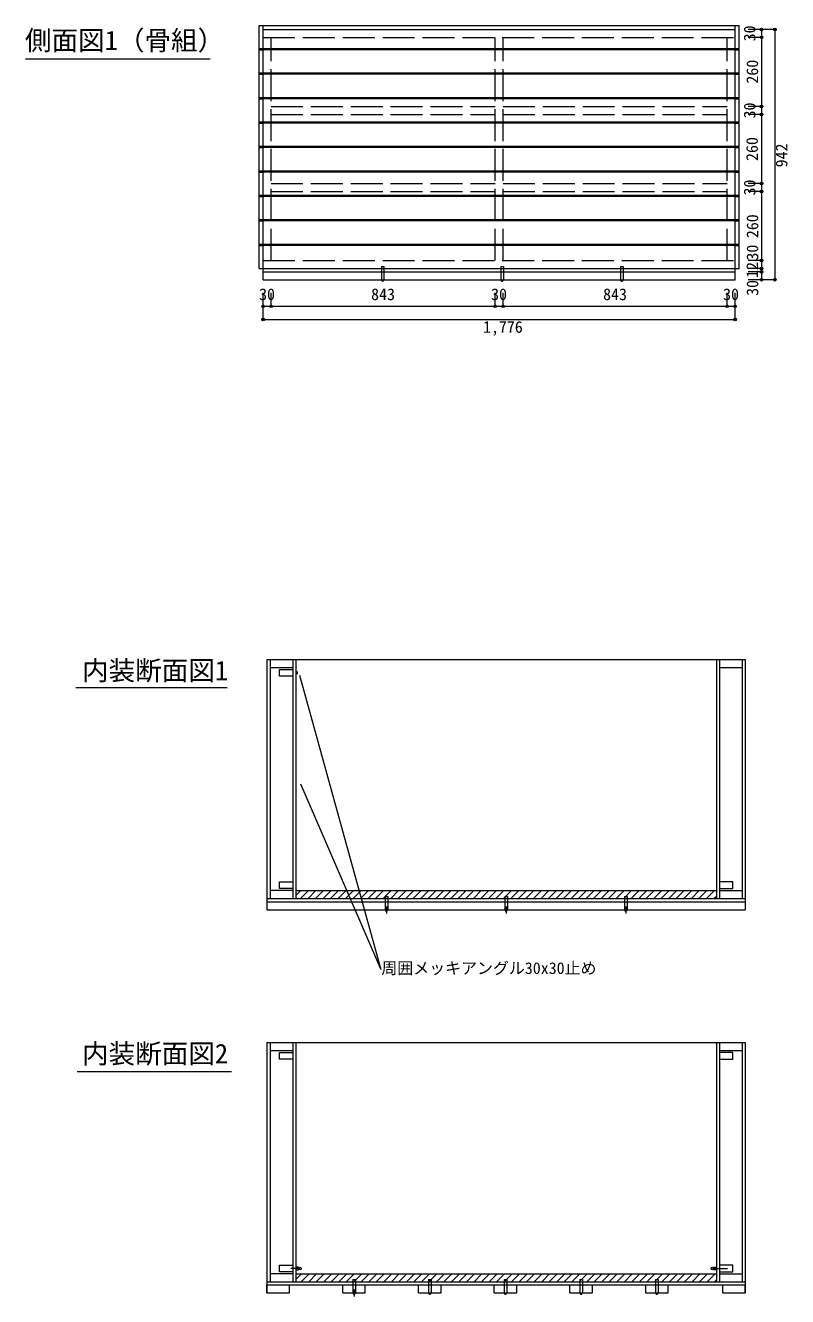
# Model space of a CAD drawing. Units: millimetres at full size, sheet at 1:20. Extents: x -6547 to 8551, y -2970 to 7077.
# Drawn here: x 5683 to 8551, y -2780 to 2004 of the extents above; entities that cross this region are included whole.
import ezdxf
from ezdxf.enums import TextEntityAlignment as Align

# ---------------------------------------------------------------- set-up
doc = ezdxf.new("R2010")
doc.units = ezdxf.units.MM
doc.header["$LTSCALE"] = 20
doc.header["$PDMODE"] = 32
doc.header["$PDSIZE"] = 10
doc.linetypes.add('DASHED', pattern=[7.5, 6, -1.5])
doc.layers.add('2-0', color=7, linetype='Continuous', lineweight=18)
doc.styles.add('ＭＳ ゴシック', font='')
doc.styles.get('ＭＳ ゴシック').set_extended_font_data('MS Gothic')

msp = doc.modelspace()

# ---------------------------------------------------------------- linework, layer by layer
at = {"layer": '2-0', "color": 33}
for p, q in [((6561.9, 2004.1), (8367.9, 2004.1)), ((6561.9, 1089.1), (6561.9, 2004.1)), ((6576.9, 1989.1), (6576.9, 2004.1)), ((8352.9, 1989.1), (8352.9, 2004.1)), ((8367.9, 1089.1), (8367.9, 2004.1)), ((6561.9, 1917.1), (6576.9, 1917.1)), ((6576.9, 1917.1), (8352.9, 1917.1)), ((8352.9, 1917.1), (8367.9, 1917.1)), ((6561.9, 1912.1), (6576.9, 1912.1)), ((8352.9, 1912.1), (6576.9, 1912.1)), ((8352.9, 1912.1), (8367.9, 1912.1)), ((6561.9, 1825.1), (6576.9, 1825.1)), ((6561.9, 1820.1), (6576.9, 1820.1)), ((6576.9, 1825.1), (8352.9, 1825.1)), ((8352.9, 1820.1), (6576.9, 1820.1)), ((8352.9, 1825.1), (8367.9, 1825.1)), ((8352.9, 1820.1), (8367.9, 1820.1)), ((6561.9, 1733.1), (6576.9, 1733.1)), ((6561.9, 1728.1), (6576.9, 1728.1)), ((6576.9, 1733.1), (8352.9, 1733.1)), ((8352.9, 1728.1), (6576.9, 1728.1)), ((8352.9, 1733.1), (8367.9, 1733.1)), ((8352.9, 1728.1), (8367.9, 1728.1)), ((6561.9, 1641.1), (6576.9, 1641.1)), ((6561.9, 1636.1), (6576.9, 1636.1)), ((6576.9, 1641.1), (8352.9, 1641.1)), ((8352.9, 1636.1), (6576.9, 1636.1)), ((8352.9, 1641.1), (8367.9, 1641.1)), ((8352.9, 1636.1), (8367.9, 1636.1)), ((6561.9, 1549.1), (6576.9, 1549.1)), ((6561.9, 1544.1), (6576.9, 1544.1)), ((6576.9, 1549.1), (8352.9, 1549.1)), ((8352.9, 1544.1), (6576.9, 1544.1)), ((8352.9, 1549.1), (8367.9, 1549.1)), ((8352.9, 1544.1), (8367.9, 1544.1)), ((6561.9, 1457.1), (6576.9, 1457.1)), ((6561.9, 1452.1), (6576.9, 1452.1)), ((6576.9, 1457.1), (8352.9, 1457.1)), ((8352.9, 1452.1), (6576.9, 1452.1)), ((8352.9, 1457.1), (8367.9, 1457.1)), ((8352.9, 1452.1), (8367.9, 1452.1)), ((6561.9, 1365.1), (6576.9, 1365.1)), ((6561.9, 1360.1), (6576.9, 1360.1)), ((6576.9, 1365.1), (8352.9, 1365.1)), ((8352.9, 1360.1), (6576.9, 1360.1)), ((8352.9, 1365.1), (8367.9, 1365.1)), ((8352.9, 1360.1), (8367.9, 1360.1)), ((6561.9, 1273.1), (6576.9, 1273.1)), ((6561.9, 1268.1), (6576.9, 1268.1)), ((6576.9, 1273.1), (8352.9, 1273.1)), ((8352.9, 1268.1), (6576.9, 1268.1)), ((8352.9, 1273.1), (8367.9, 1273.1)), ((8352.9, 1268.1), (8367.9, 1268.1)), ((6561.9, 1181.1), (6576.9, 1181.1)), ((6561.9, 1176.1), (6576.9, 1176.1)), ((6576.9, 1181.1), (8352.9, 1181.1)), ((8352.9, 1176.1), (6576.9, 1176.1)), ((8352.9, 1181.1), (8367.9, 1181.1)), ((8352.9, 1176.1), (8367.9, 1176.1)), ((6561.9, 1089.1), (6576.9, 1089.1)), ((8352.9, 1089.1), (8367.9, 1089.1))]:
    msp.add_line(p, q, dxfattribs=at)
at = {"layer": '2-0'}
for p, q in [((6576.9, 1989.1), (8352.9, 1989.1)), ((6576.9, 1047.1), (6576.9, 1989.1)), ((8352.9, 1047.1), (8352.9, 1989.1)), ((5683.22, 1878.65), (6378.22, 1878.65)), ((6576.9, 1089.1), (8352.9, 1089.1)), ((6576.9, 1077.1), (8352.9, 1077.1)), ((7021.9, 1097.1), (7031.9, 1097.1)), ((7021.9, 1097.1), (7021.9, 1047.1)), ((7031.9, 1097.1), (7031.9, 1047.1)), ((7471.9, 1097.1), (7481.9, 1097.1)), ((7471.9, 1097.1), (7471.9, 1047.1)), ((7481.9, 1097.1), (7481.9, 1047.1)), ((7921.9, 1097.1), (7931.9, 1097.1)), ((7921.9, 1097.1), (7921.9, 1047.1)), ((7931.9, 1097.1), (7931.9, 1047.1)), ((6576.9, 1047.1), (8352.9, 1047.1)), ((7021.9, 1047.1), (7024.4, 1042.1)), ((7021.9, 1047.1), (7031.9, 1047.1)), ((7024.4, 1042.1), (7029.4, 1042.1)), ((7031.9, 1047.1), (7029.4, 1042.1)), ((7471.9, 1047.1), (7474.4, 1042.1)), ((7471.9, 1047.1), (7481.9, 1047.1)), ((7474.4, 1042.1), (7479.4, 1042.1)), ((7481.9, 1047.1), (7479.4, 1042.1)), ((7921.9, 1047.1), (7924.4, 1042.1)), ((7921.9, 1047.1), (7931.9, 1047.1)), ((7924.4, 1042.1), (7929.4, 1042.1)), ((7931.9, 1047.1), (7929.4, 1042.1)), ((6591.59, -382.06), (6676.59, -382.06)), ((6591.59, -382.06), (6591.59, -1324.06)), ((6591.59, -382.06), (8391.59, -382.06)), ((6603.59, -382.06), (6603.59, -1282.06)), ((6688.59, -382.06), (6688.59, -1282.06)), ((6700.59, -382.06), (6700.59, -1282.06)), ((8282.59, -382.06), (8282.59, -1282.06)), ((8294.59, -382.06), (8294.59, -1282.06)), ((8379.59, -382.06), (8379.59, -1282.06)), ((8391.59, -382.06), (8391.59, -1324.06)), ((8391.59, -382.06), (8391.59, -1282.06)), ((6603.59, -412.06), (6688.59, -412.06)), ((6705.59, -427.06), (6705.59, -437.06)), ((8294.59, -412.06), (8379.59, -412.06)), ((6714.28, -440.83), (7019.98, -1548.78)), ((5872.16, -487), (6442.16, -487)), ((6717.95, -849.89), (7019.98, -1548.78)), ((6700.59, -1227.06), (6700.59, -1237.06)), ((8282.59, -1227.06), (8282.59, -1237.06)), ((6591.59, -1282.06), (8391.59, -1282.06)), ((6688.59, -1252.06), (6603.59, -1252.06)), ((6700.59, -1252.06), (8282.59, -1252.06)), ((6700.59, -1270.83), (6719.36, -1252.06)), ((6717.65, -1282.06), (6747.65, -1252.06)), ((6745.93, -1282.06), (6775.93, -1252.06)), ((6774.21, -1282.06), (6804.21, -1252.06)), ((6802.5, -1282.06), (6832.5, -1252.06)), ((6830.78, -1282.06), (6860.78, -1252.06)), ((6859.07, -1282.06), (6889.07, -1252.06)), ((6887.35, -1282.06), (6917.35, -1252.06)), ((6915.64, -1282.06), (6945.64, -1252.06)), ((6943.92, -1282.06), (6973.92, -1252.06)), ((6972.2, -1282.06), (7002.2, -1252.06)), ((7000.49, -1282.06), (7030.49, -1252.06)), ((7028.77, -1282.06), (7058.77, -1252.06)), ((7036.59, -1274.06), (7046.59, -1274.06)), ((7036.59, -1274.06), (7036.59, -1324.06)), ((7046.59, -1274.06), (7046.59, -1324.06)), ((7057.06, -1282.06), (7087.06, -1252.06)), ((7085.34, -1282.06), (7115.34, -1252.06)), ((7113.63, -1282.06), (7143.63, -1252.06)), ((7141.91, -1282.06), (7171.91, -1252.06)), ((7170.19, -1282.06), (7200.19, -1252.06)), ((7198.48, -1282.06), (7228.48, -1252.06)), ((7226.76, -1282.06), (7256.76, -1252.06)), ((7255.05, -1282.06), (7285.05, -1252.06)), ((7283.33, -1282.06), (7313.33, -1252.06)), ((7311.62, -1282.06), (7341.62, -1252.06)), ((7339.9, -1282.06), (7369.9, -1252.06)), ((7368.18, -1282.06), (7398.18, -1252.06)), ((7396.47, -1282.06), (7426.47, -1252.06)), ((7424.75, -1282.06), (7454.75, -1252.06)), ((7453.04, -1282.06), (7483.04, -1252.06)), ((7481.32, -1282.06), (7511.32, -1252.06)), ((7486.59, -1274.06), (7496.59, -1274.06)), ((7486.59, -1274.06), (7486.59, -1324.06)), ((7496.59, -1274.06), (7496.59, -1324.06)), ((7509.61, -1282.06), (7539.61, -1252.06)), ((7537.89, -1282.06), (7567.89, -1252.06)), ((7566.17, -1282.06), (7596.17, -1252.06)), ((7594.46, -1282.06), (7624.46, -1252.06)), ((7622.74, -1282.06), (7652.74, -1252.06)), ((7651.03, -1282.06), (7681.03, -1252.06)), ((7679.31, -1282.06), (7709.31, -1252.06)), ((7707.6, -1282.06), (7737.6, -1252.06)), ((7735.88, -1282.06), (7765.88, -1252.06)), ((7764.16, -1282.06), (7794.16, -1252.06)), ((7792.45, -1282.06), (7822.45, -1252.06)), ((7820.73, -1282.06), (7850.73, -1252.06)), ((7849.02, -1282.06), (7879.02, -1252.06)), ((7877.3, -1282.06), (7907.3, -1252.06)), ((7905.59, -1282.06), (7935.59, -1252.06)), ((7933.87, -1282.06), (7963.87, -1252.06)), ((7936.59, -1274.06), (7946.59, -1274.06)), ((7936.59, -1274.06), (7936.59, -1324.06)), ((7946.59, -1274.06), (7946.59, -1324.06)), ((7962.15, -1282.06), (7992.15, -1252.06)), ((7990.44, -1282.06), (8020.44, -1252.06)), ((8018.72, -1282.06), (8048.72, -1252.06)), ((8047.01, -1282.06), (8077.01, -1252.06)), ((8075.29, -1282.06), (8105.29, -1252.06)), ((8103.58, -1282.06), (8133.58, -1252.06)), ((8131.86, -1282.06), (8161.86, -1252.06)), ((8160.14, -1282.06), (8190.14, -1252.06)), ((8188.43, -1282.06), (8218.43, -1252.06)), ((8216.71, -1282.06), (8246.71, -1252.06)), ((8245, -1282.06), (8275, -1252.06)), ((8273.28, -1282.06), (8282.59, -1272.74)), ((8294.59, -1252.06), (8379.59, -1252.06)), ((6591.59, -1294.06), (8391.59, -1294.06)), ((6591.59, -1324.06), (8391.59, -1324.06)), ((7036.59, -1324.06), (7039.09, -1329.06)), ((7036.59, -1324.06), (7046.59, -1324.06)), ((7039.09, -1329.06), (7044.09, -1329.06)), ((7041.59, -1311.24), (7041.59, -1337.85)), ((7046.59, -1324.06), (7044.09, -1329.06)), ((7486.59, -1324.06), (7489.09, -1329.06)), ((7486.59, -1324.06), (7496.59, -1324.06)), ((7489.09, -1329.06), (7494.09, -1329.06)), ((7491.59, -1311.24), (7491.59, -1337.85)), ((7496.59, -1324.06), (7494.09, -1329.06)), ((7936.59, -1324.06), (7939.09, -1329.06)), ((7936.59, -1324.06), (7946.59, -1324.06)), ((7939.09, -1329.06), (7944.09, -1329.06)), ((7941.59, -1311.24), (7941.59, -1337.85)), ((7941.59, -1311.24), (7941.59, -1337.85)), ((7946.59, -1324.06), (7944.09, -1329.06)), ((6591.59, -1824.06), (6676.59, -1824.06)), ((6591.59, -1824.06), (6591.59, -2766.06)), ((6591.59, -1824.06), (8391.59, -1824.06)), ((6603.59, -1824.06), (6603.59, -2724.06)), ((6603.59, -1854.06), (6688.59, -1854.06)), ((6688.59, -1824.06), (6688.59, -2724.06)), ((6700.59, -1824.06), (6700.59, -2724.06)), ((8282.59, -1824.06), (8282.59, -2724.06)), ((8294.59, -1824.06), (8294.59, -2724.06)), ((8294.59, -1854.06), (8379.59, -1854.06)), ((8379.59, -1824.06), (8379.59, -2724.06)), ((8391.59, -1824.06), (8391.59, -2766.06)), ((8391.59, -1824.06), (8391.59, -2724.06)), ((5877.66, -1932.5), (6457.66, -1932.5)), ((8282.59, -2265.06), (8282.59, -2295.06)), ((6715.59, -2674.06), (6681.53, -2674.06)), ((8267.59, -2674.06), (8324.09, -2674.06)), ((6591.59, -2724.06), (8391.59, -2724.06)), ((6688.59, -2694.06), (6603.59, -2694.06)), ((6700.59, -2694.06), (8282.59, -2694.06)), ((6700.59, -2715.33), (6721.87, -2694.06)), ((6720.15, -2724.06), (6750.15, -2694.06)), ((6748.44, -2724.06), (6778.44, -2694.06)), ((6776.72, -2724.06), (6806.72, -2694.06)), ((6805.01, -2724.06), (6835.01, -2694.06)), ((6833.29, -2724.06), (6863.29, -2694.06)), ((6861.58, -2724.06), (6891.58, -2694.06)), ((6889.86, -2724.06), (6919.86, -2694.06)), ((6914.09, -2716.06), (6924.09, -2716.06)), ((6914.09, -2716.06), (6914.09, -2766.06)), ((6918.14, -2724.06), (6948.14, -2694.06)), ((6924.09, -2716.06), (6924.09, -2766.06)), ((6946.43, -2724.06), (6976.43, -2694.06)), ((6974.71, -2724.06), (7004.71, -2694.06)), ((7003, -2724.06), (7033, -2694.06)), ((7031.28, -2724.06), (7061.28, -2694.06)), ((7059.57, -2724.06), (7089.57, -2694.06)), ((7087.85, -2724.06), (7117.85, -2694.06)), ((7116.13, -2724.06), (7146.13, -2694.06)), ((7144.42, -2724.06), (7174.42, -2694.06)), ((7172.7, -2724.06), (7202.7, -2694.06)), ((7199.09, -2716.06), (7209.09, -2716.06)), ((7199.09, -2716.06), (7199.09, -2766.06)), ((7200.99, -2724.06), (7230.99, -2694.06)), ((7209.09, -2716.06), (7209.09, -2766.06)), ((7229.27, -2724.06), (7259.27, -2694.06)), ((7257.56, -2724.06), (7287.56, -2694.06)), ((7285.84, -2724.06), (7315.84, -2694.06)), ((7314.12, -2724.06), (7344.12, -2694.06)), ((7342.41, -2724.06), (7372.41, -2694.06)), ((7370.69, -2724.06), (7400.69, -2694.06)), ((7398.98, -2724.06), (7428.98, -2694.06)), ((7427.26, -2724.06), (7457.26, -2694.06)), ((7455.54, -2724.06), (7485.54, -2694.06)), ((7483.83, -2724.06), (7513.83, -2694.06)), ((7484.09, -2716.06), (7494.09, -2716.06)), ((7484.09, -2716.06), (7484.09, -2766.06)), ((7494.09, -2716.06), (7494.09, -2766.06)), ((7512.11, -2724.06), (7542.11, -2694.06)), ((7540.4, -2724.06), (7570.4, -2694.06)), ((7568.68, -2724.06), (7598.68, -2694.06)), ((7596.97, -2724.06), (7626.97, -2694.06)), ((7625.25, -2724.06), (7655.25, -2694.06)), ((7653.53, -2724.06), (7683.53, -2694.06)), ((7681.82, -2724.06), (7711.82, -2694.06)), ((7710.1, -2724.06), (7740.1, -2694.06)), ((7738.39, -2724.06), (7768.39, -2694.06)), ((7766.67, -2724.06), (7796.67, -2694.06)), ((7769.09, -2716.06), (7779.09, -2716.06)), ((7769.09, -2716.06), (7769.09, -2766.06)), ((7779.09, -2716.06), (7779.09, -2766.06)), ((7794.96, -2724.06), (7824.96, -2694.06)), ((7823.24, -2724.06), (7853.24, -2694.06)), ((7851.52, -2724.06), (7881.52, -2694.06)), ((7879.81, -2724.06), (7909.81, -2694.06)), ((7908.09, -2724.06), (7938.09, -2694.06)), ((7936.38, -2724.06), (7966.38, -2694.06)), ((7964.66, -2724.06), (7994.66, -2694.06)), ((7992.95, -2724.06), (8022.95, -2694.06)), ((8021.23, -2724.06), (8051.23, -2694.06)), ((8049.51, -2724.06), (8079.51, -2694.06)), ((8054.09, -2716.06), (8064.09, -2716.06)), ((8054.09, -2716.06), (8054.09, -2766.06)), ((8064.09, -2716.06), (8064.09, -2766.06)), ((8077.8, -2724.06), (8107.8, -2694.06)), ((8106.08, -2724.06), (8136.08, -2694.06)), ((8134.37, -2724.06), (8164.37, -2694.06)), ((8162.65, -2724.06), (8192.65, -2694.06)), ((8190.94, -2724.06), (8220.94, -2694.06)), ((8219.22, -2724.06), (8249.22, -2694.06)), ((8247.5, -2724.06), (8277.5, -2694.06)), ((8275.79, -2724.06), (8282.59, -2717.25)), ((8294.59, -2694.06), (8379.59, -2694.06)), ((6591.59, -2736.06), (8391.59, -2736.06)), ((6591.59, -2766.06), (6591.59, -2736.06)), ((6591.59, -2766.06), (6676.59, -2766.06)), ((6676.59, -2766.06), (6676.59, -2736.06)), ((6876.59, -2766.06), (6876.59, -2736.06)), ((6876.59, -2766.06), (6961.59, -2766.06)), ((6914.09, -2766.06), (6916.59, -2771.06)), ((6914.09, -2766.06), (6924.09, -2766.06)), ((6916.59, -2771.06), (6921.59, -2771.06)), ((6919.09, -2753.24), (6919.09, -2779.85)), ((6924.09, -2766.06), (6921.59, -2771.06)), ((6961.59, -2766.06), (6961.59, -2736.06)), ((7161.59, -2766.06), (7161.59, -2736.06)), ((7161.59, -2766.06), (7246.59, -2766.06)), ((7199.09, -2766.06), (7201.59, -2771.06)), ((7201.59, -2771.06), (7206.59, -2771.06)), ((7209.09, -2766.06), (7206.59, -2771.06)), ((7246.59, -2766.06), (7246.59, -2736.06)), ((7446.59, -2766.06), (7446.59, -2736.06)), ((7446.59, -2766.06), (7531.59, -2766.06)), ((7484.09, -2766.06), (7486.59, -2771.06)), ((7486.59, -2771.06), (7491.59, -2771.06)), ((7494.09, -2766.06), (7491.59, -2771.06)), ((7531.59, -2766.06), (7531.59, -2736.06)), ((7731.59, -2766.06), (7731.59, -2736.06)), ((7731.59, -2766.06), (7816.59, -2766.06)), ((7769.09, -2766.06), (7771.59, -2771.06)), ((7771.59, -2771.06), (7776.59, -2771.06)), ((7779.09, -2766.06), (7776.59, -2771.06)), ((7816.59, -2766.06), (7816.59, -2736.06)), ((8016.59, -2766.06), (8016.59, -2736.06)), ((8016.59, -2766.06), (8101.59, -2766.06)), ((8054.09, -2766.06), (8056.59, -2771.06)), ((8056.59, -2771.06), (8061.59, -2771.06)), ((8064.09, -2766.06), (8061.59, -2771.06)), ((8101.59, -2766.06), (8101.59, -2736.06)), ((8306.59, -2766.06), (8306.59, -2736.06)), ((8306.59, -2766.06), (8391.59, -2766.06)), ((8391.59, -2766.06), (8391.59, -2736.06))]:
    msp.add_line(p, q, dxfattribs=at)
at = {"layer": '2-0', "color": 4}
for p, q in [((8452.9, 1989.1), (8402.9, 1989.1)), ((8452.9, 1989.1), (8452.9, 1959.1)), ((8502.9, 1989.1), (8452.9, 1989.1)), ((8502.9, 1989.1), (8502.9, 1047.1)), ((8452.9, 1959.1), (8402.9, 1959.1)), ((8452.9, 1959.1), (8452.9, 1699.1)), ((8452.9, 1699.1), (8402.9, 1699.1)), ((8452.9, 1699.1), (8452.9, 1669.1)), ((8452.9, 1669.1), (8402.9, 1669.1)), ((8452.9, 1669.1), (8452.9, 1409.1)), ((8452.9, 1409.1), (8402.9, 1409.1)), ((8452.9, 1409.1), (8452.9, 1379.1)), ((8452.9, 1379.1), (8402.9, 1379.1)), ((8452.9, 1379.1), (8452.9, 1119.1)), ((8452.9, 1119.1), (8402.9, 1119.1)), ((8452.9, 1119.1), (8452.9, 1089.1)), ((8452.9, 1089.1), (8402.9, 1089.1)), ((8452.9, 1077.1), (8402.9, 1077.1)), ((8452.9, 1089.1), (8452.9, 1077.1)), ((8452.9, 1077.1), (8452.9, 1047.1)), ((8452.9, 1047.1), (8402.9, 1047.1)), ((8502.9, 1047.1), (8452.9, 1047.1)), ((6576.9, 947.1), (6576.9, 997.1)), ((6606.9, 947.1), (6606.9, 997.1)), ((7449.9, 947.1), (7449.9, 997.1)), ((7479.9, 947.1), (7479.9, 997.1)), ((8322.9, 947.1), (8322.9, 997.1)), ((8352.9, 947.1), (8352.9, 997.1)), ((6576.9, 947.1), (6606.9, 947.1)), ((6576.9, 897.1), (6576.9, 947.1)), ((6606.9, 947.1), (7449.9, 947.1)), ((7449.9, 947.1), (7479.9, 947.1)), ((7479.9, 947.1), (8322.9, 947.1)), ((8322.9, 947.1), (8352.9, 947.1)), ((8352.9, 897.1), (8352.9, 947.1)), ((6576.9, 897.1), (8352.9, 897.1))]:
    msp.add_line(p, q, dxfattribs=at)
at = {"layer": '2-0', "linetype": 'DASHED'}
for p, q in [((6576.9, 1959.1), (8352.9, 1959.1)), ((6606.9, 1119.1), (6606.9, 1959.1)), ((7449.9, 1119.1), (7449.9, 1959.1)), ((7479.9, 1119.1), (7479.9, 1959.1)), ((8322.9, 1119.1), (8322.9, 1959.1)), ((6606.9, 1699.1), (7449.9, 1699.1)), ((7479.9, 1699.1), (8322.9, 1699.1)), ((6606.9, 1669.1), (7449.9, 1669.1)), ((7479.9, 1669.1), (8322.9, 1669.1)), ((6606.9, 1409.1), (7449.9, 1409.1)), ((7479.9, 1409.1), (8322.9, 1409.1)), ((6606.9, 1379.1), (7449.9, 1379.1)), ((7479.9, 1379.1), (8322.9, 1379.1)), ((6576.9, 1119.1), (8352.9, 1119.1))]:
    msp.add_line(p, q, dxfattribs=at)
at = {"layer": '2-0'}
for points in [[(6688.59, -444.56), (6638.59, -444.56), (6638.59, -419.56), (6688.59, -419.56)], [(6688.59, -1244.56), (6638.59, -1244.56), (6638.59, -1219.56), (6688.59, -1219.56)], [(8294.59, -1244.56), (8344.59, -1244.56), (8344.59, -1219.56), (8294.59, -1219.56)], [(6688.59, -1886.56), (6638.59, -1886.56), (6638.59, -1861.56), (6688.59, -1861.56)], [(8294.59, -1886.56), (8344.59, -1886.56), (8344.59, -1861.56), (8294.59, -1861.56)], [(6688.59, -2686.56), (6638.59, -2686.56), (6638.59, -2661.56), (6688.59, -2661.56)], [(6700.59, -2679.06), (6710.59, -2679.06), (6710.59, -2669.06), (6700.59, -2669.06)], [(8282.59, -2679.06), (8272.59, -2679.06), (8272.59, -2669.06), (8282.59, -2669.06)], [(8294.59, -2686.56), (8344.59, -2686.56), (8344.59, -2661.56), (8294.59, -2661.56)]]:
    msp.add_lwpolyline(points, close=True, dxfattribs=at)
for centre in [(6715.59, -2674.06), (8267.59, -2674.06)]:
    msp.add_circle(centre, 5, dxfattribs=at)
at = {"layer": '2-0', "color": 4}
for p in [(8452.9, 1989.1), (8452.9, 1959.1), (8502.9, 1989.1), (8452.9, 1699.1), (8452.9, 1669.1), (8452.9, 1409.1), (8452.9, 1379.1), (8452.9, 1119.1), (8452.9, 1089.1), (8452.9, 1077.1), (8452.9, 1047.1), (8502.9, 1047.1), (6576.9, 947.1), (6606.9, 947.1), (7449.9, 947.1), (7479.9, 947.1), (8322.9, 947.1), (8352.9, 947.1), (6576.9, 897.1), (8352.9, 897.1)]:
    msp.add_point(p, dxfattribs=at)

# ---------------------------------------------------------------- texts
at = {"layer": '2-0', "style": 'ＭＳ ゴシック'}
for s, height, p in [('側面図1（骨組）', 73.31, (5680.78, 1889.1)), ('内装断面図1', 73.31, (5895.47, -482.06)), ('周囲メッキアングル30x30止め', 43.99, (7021.95, -1578.98)), ('内装断面図2', 73.31, (5895.47, -1924.06))]:
    msp.add_text(s, height=height, dxfattribs=at).set_placement(p, align=Align.BOTTOM_LEFT)
at = {"layer": '2-0', "color": 4, "style": 'ＭＳ ゴシック'}
for s, p in [('30', (8442.9, 1944.1)), ('260', (8452.84, 1785.09)), ('30', (8442.9, 1654.1)), ('260', (8451.95, 1493.98)), ('942', (8563.06, 1469.98)), ('30', (8442.9, 1364.1)), ('260', (8453.43, 1203.61)), ('30', (8453.43, 1119.02)), ('12', (8452.64, 1053.83)), ('30', (8453.43, 986.27))]:
    msp.add_text(s, height=43.99, rotation=90, dxfattribs=at).set_placement(p, align=Align.BOTTOM_LEFT)
for s, p in [('30', (6561.9, 957.1)), ('843', (6983.4, 957.1)), ('30', (7434.9, 957.1)), ('843', (7856.4, 957.1)), ('30', (8307.9, 957.1)), ('1,776', (7404.52, 834.06))]:
    msp.add_text(s, height=43.99, dxfattribs=at).set_placement(p, align=Align.BOTTOM_LEFT)

doc.saveas('drawing.dxf')
